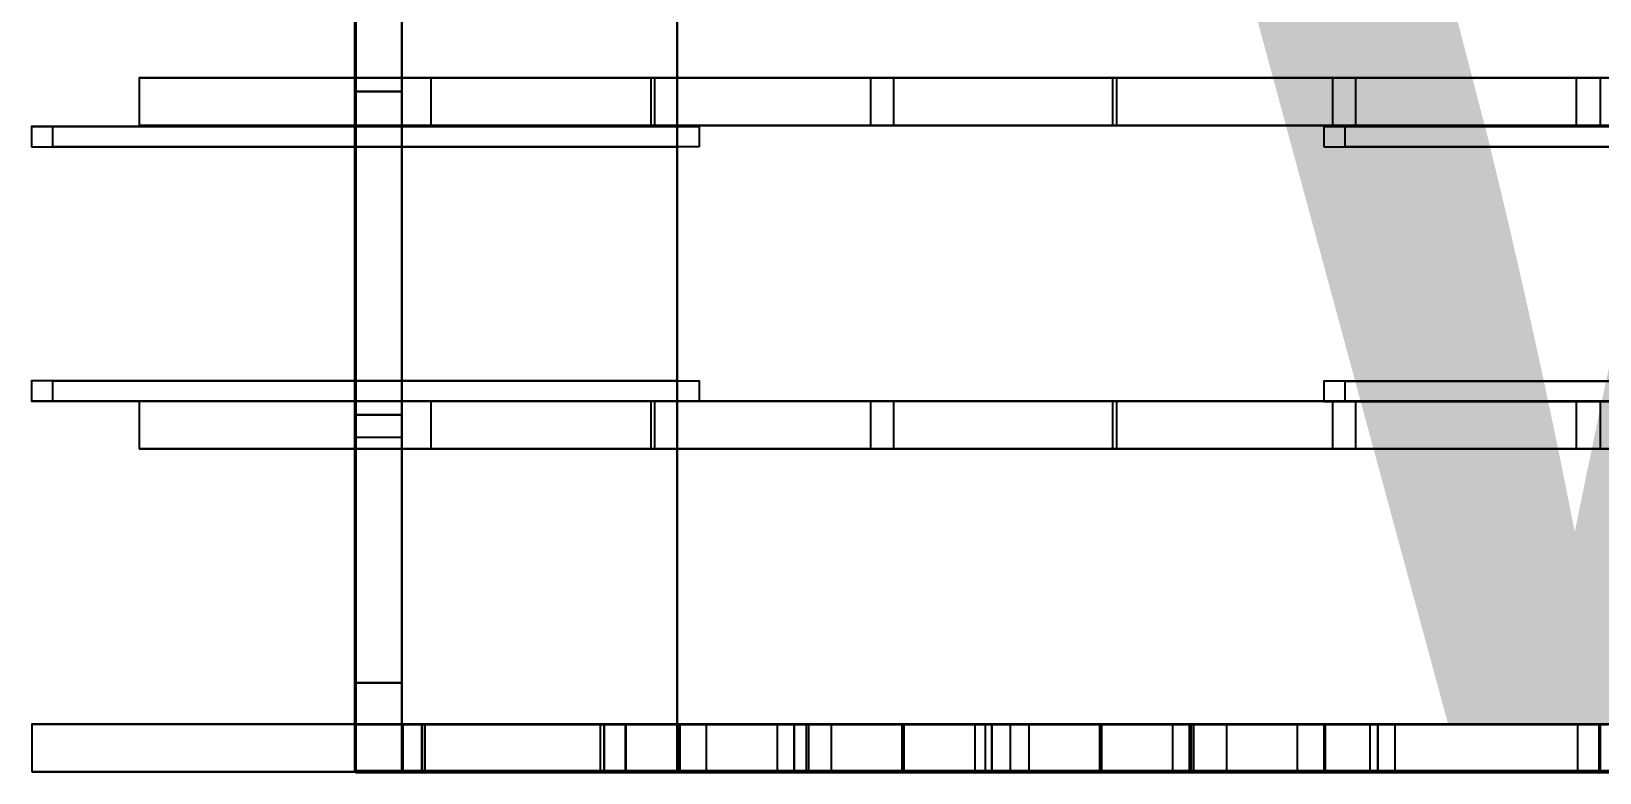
# Model space of a CAD drawing. Header units: inches. Extents: x -423 to 87, y -175 to 89.
# Drawn here: x -423.3 to -306.8, y -173.6 to -118.6 of the extents above; entities that cross this region are included whole.
import ezdxf

# ---------------------------------------------------------------- set-up
doc = ezdxf.new("R2010")
doc.units = ezdxf.units.IN
doc.header["$MEASUREMENT"] = 0
for name, color, linetype in [('n2', 9, 'CONTINUOUS'), ('R1', 4, 'CONTINUOUS'), ('RT1', 7, 'CONTINUOUS'), ('W1', 5, 'CONTINUOUS')]:
    doc.layers.add(name, color=color, linetype=linetype)

msp = doc.modelspace()

# ---------------------------------------------------------------- linework, layer by layer
at = {"layer": 'n2'}
for points in [[(-399.22, -29.48, -6), (-231.35, -29.48, -6), (-231.35, -173.48, -6), (-399.22, -173.48, -6)], [(-231.35, -29.48), (-399.22, -29.48), (-399.22, -173.48), (-231.35, -173.48)], [(-399.22, -29.61, -6), (-399.22, -173.48, -6), (-399.22, -173.48), (-399.22, -29.61)], [(-255.22, -29.61, -6), (-255.22, -173.48, -6), (-399.22, -173.48, -6), (-399.22, -29.61, -6)], [(-255.22, -173.48), (-255.22, -29.61), (-399.22, -29.61), (-399.22, -173.48)], [(-231.35, -173.61, -6), (-399.22, -173.61, -6), (-399.22, -29.61, -6), (-231.35, -29.61, -6)], [(-399.22, -173.61), (-231.35, -173.61), (-231.35, -29.61), (-399.22, -29.61)], [(-375.35, -173.48, -6), (-375.35, -29.61, -6), (-231.35, -29.61, -6), (-231.35, -173.48, -6)], [(-375.35, -29.61), (-375.35, -173.48), (-231.35, -173.48), (-231.35, -29.61)], [(-399.22, -173.48, -6), (-231.35, -173.48, -6), (-231.35, -173.48), (-399.22, -173.48)]]:
    msp.add_3dface(points, dxfattribs=at)
at = {"layer": 'R1'}
for points in [[(-373.72, -125.62, 139.76), (-421.72, -125.62, 115.75), (-423.32, -125.62, 118.94), (-375.32, -125.62, 142.94)], [(-423.32, -127.12, 118.94), (-375.32, -127.12, 142.94), (-375.32, -125.62, 142.94), (-423.32, -125.62, 118.94)], [(-373.72, -127.12, 139.76), (-421.72, -127.12, 115.75), (-421.72, -125.62, 115.75), (-373.72, -125.62, 139.76)], [(-277.72, -125.62, 187.88), (-325.72, -125.62, 163.87), (-327.32, -125.62, 167.06), (-279.32, -125.62, 191.06)], [(-327.32, -127.12, 167.06), (-279.32, -127.12, 191.06), (-279.32, -125.62, 191.06), (-327.32, -125.62, 167.06)], [(-277.72, -127.12, 187.87), (-325.72, -127.12, 163.87), (-325.72, -125.62, 163.87), (-277.72, -125.62, 187.88)], [(-375.32, -144.51, 142.94), (-423.32, -144.51, 118.94), (-423.32, -146.01, 118.94), (-375.32, -146.01, 142.94)], [(-421.72, -144.51, 115.75), (-373.72, -144.51, 139.76), (-373.72, -146.01, 139.76), (-421.72, -146.01, 115.75)], [(-279.32, -144.54, 191.06), (-327.32, -144.54, 167.06), (-327.32, -146.04, 167.06), (-279.32, -146.04, 191.06)], [(-325.72, -144.54, 163.87), (-277.72, -144.54, 187.87), (-277.72, -146.04, 187.88), (-325.72, -146.04, 163.87)], [(-421.72, -146.01, 115.75), (-373.72, -146.01, 139.76), (-375.32, -146.01, 142.94), (-423.32, -146.01, 118.94)], [(-325.72, -146.04, 163.87), (-277.72, -146.04, 187.88), (-279.32, -146.04, 191.06), (-327.32, -146.04, 167.06)]]:
    msp.add_3dface(points, dxfattribs=at)
at = {"layer": 'RT1'}
for points in [[(-415.3, -125.55, 122.99), (-287.27, -125.55, 187.02), (-287.27, -122.01, 187.02), (-415.3, -122.01, 122.99)], [(-415.3, -122.01, 122.99), (-287.27, -122.01, 187.02), (-286.62, -122.01, 185.72), (-414.65, -122.01, 121.69)], [(-395.79, -122.01, 120), (-396.44, -122.01, 121.3), (-307.44, -122.01, 165.81), (-306.79, -122.01, 164.51)], [(-395.79, -122.01, 120), (-306.79, -122.01, 164.51), (-306.79, -125.55, 164.51), (-395.79, -125.55, 120)], [(-395.79, -125.55, 120.73), (-395.79, -125.55, 132.75), (-395.79, -122.01, 132.75), (-395.79, -122.01, 120.73)], [(-395.79, -122.01, 120.73), (-395.79, -122.01, 132.75), (-394.33, -122.01, 132.75), (-394.33, -122.01, 120.73)], [(-393.64, -122.01, 133.83), (-377.29, -122.01, 130.54), (-377.58, -122.01, 129.12), (-393.92, -122.01, 132.4)], [(-393.64, -125.55, 133.83), (-377.29, -125.55, 130.54), (-377.29, -122.01, 130.54), (-393.64, -122.01, 133.83)], [(-377.02, -125.55, 130.88), (-360.96, -125.55, 150.21), (-360.96, -122.01, 150.21), (-377.02, -122.01, 130.88)], [(-377.02, -122.01, 130.88), (-360.96, -122.01, 150.21), (-359.84, -122.01, 149.28), (-375.9, -122.01, 129.95)], [(-359.27, -122.01, 151.01), (-342.98, -122.01, 147.7), (-343.27, -122.01, 146.27), (-359.56, -122.01, 149.59)], [(-359.27, -125.55, 151.01), (-342.98, -125.55, 147.7), (-342.98, -122.01, 147.7), (-359.27, -122.01, 151.01)], [(-342.71, -125.55, 148.04), (-326.65, -125.55, 167.37), (-326.65, -122.01, 167.37), (-342.71, -122.01, 148.04)], [(-342.71, -122.01, 148.04), (-326.65, -122.01, 167.37), (-325.53, -122.01, 166.43), (-341.59, -122.01, 147.11)], [(-324.96, -122.01, 168.17), (-308.53, -122.01, 164.93), (-308.81, -122.01, 163.5), (-325.25, -122.01, 166.74)], [(-324.96, -125.55, 168.17), (-308.53, -125.55, 164.93), (-308.53, -122.01, 164.93), (-324.96, -122.01, 168.17)], [(-306.79, -122.01, 164.51), (-308.24, -122.01, 164.51), (-308.24, -122.01, 176.53), (-306.79, -122.01, 176.53)], [(-415.3, -125.55, 122.99), (-414.65, -125.55, 121.69), (-286.62, -125.55, 185.72), (-287.27, -125.55, 187.02)], [(-395.79, -125.55, 120), (-306.79, -125.55, 164.51), (-307.44, -125.55, 165.81), (-396.44, -125.55, 121.3)], [(-395.79, -125.55, 120.73), (-394.33, -125.55, 120.73), (-394.33, -125.55, 132.75), (-395.79, -125.55, 132.75)], [(-393.64, -125.55, 133.83), (-393.92, -125.55, 132.4), (-377.58, -125.55, 129.12), (-377.29, -125.55, 130.54)], [(-377.02, -125.55, 130.88), (-375.9, -125.55, 129.95), (-359.84, -125.55, 149.28), (-360.96, -125.55, 150.21)], [(-359.27, -125.55, 151.01), (-359.56, -125.55, 149.59), (-343.27, -125.55, 146.27), (-342.98, -125.55, 147.7)], [(-342.71, -125.55, 148.04), (-341.59, -125.55, 147.11), (-325.53, -125.55, 166.43), (-326.65, -125.55, 167.37)], [(-324.96, -125.55, 168.17), (-325.25, -125.55, 166.74), (-308.81, -125.55, 163.5), (-308.53, -125.55, 164.93)], [(-306.79, -125.55, 164.51), (-306.79, -125.55, 176.53), (-308.24, -125.55, 176.53), (-308.24, -125.55, 164.51)], [(-415.3, -149.55, 122.99), (-287.27, -149.55, 187.02), (-287.27, -146.01, 187.02), (-415.3, -146.01, 122.99)], [(-415.3, -146.01, 122.99), (-287.27, -146.01, 187.02), (-286.62, -146.01, 185.72), (-414.65, -146.01, 121.69)], [(-395.79, -146.01, 120), (-396.44, -146.01, 121.3), (-307.44, -146.01, 165.81), (-306.79, -146.01, 164.51)], [(-395.79, -146.01, 120), (-306.79, -146.01, 164.51), (-306.79, -149.55, 164.51), (-395.79, -149.55, 120)], [(-395.79, -149.55, 120.73), (-395.79, -149.55, 132.75), (-395.79, -146.01, 132.75), (-395.79, -146.01, 120.73)], [(-395.79, -146.01, 120.73), (-395.79, -146.01, 132.75), (-394.33, -146.01, 132.75), (-394.33, -146.01, 120.73)], [(-393.64, -146.01, 133.83), (-377.29, -146.01, 130.54), (-377.58, -146.01, 129.12), (-393.92, -146.01, 132.4)], [(-393.64, -149.55, 133.83), (-377.29, -149.55, 130.54), (-377.29, -146.01, 130.54), (-393.64, -146.01, 133.83)], [(-377.02, -149.55, 130.88), (-360.96, -149.55, 150.21), (-360.96, -146.01, 150.21), (-377.02, -146.01, 130.88)], [(-377.02, -146.01, 130.88), (-360.96, -146.01, 150.21), (-359.84, -146.01, 149.28), (-375.9, -146.01, 129.95)], [(-359.27, -146.01, 151.01), (-342.98, -146.01, 147.7), (-343.27, -146.01, 146.27), (-359.56, -146.01, 149.59)], [(-359.27, -149.55, 151.01), (-342.98, -149.55, 147.7), (-342.98, -146.01, 147.7), (-359.27, -146.01, 151.01)], [(-342.71, -149.55, 148.04), (-326.65, -149.55, 167.37), (-326.65, -146.01, 167.37), (-342.71, -146.01, 148.04)], [(-342.71, -146.01, 148.04), (-326.65, -146.01, 167.37), (-325.53, -146.01, 166.43), (-341.59, -146.01, 147.11)], [(-324.96, -146.01, 168.17), (-308.53, -146.01, 164.93), (-308.81, -146.01, 163.5), (-325.25, -146.01, 166.74)], [(-324.96, -149.55, 168.17), (-308.53, -149.55, 164.93), (-308.53, -146.01, 164.93), (-324.96, -146.01, 168.17)], [(-306.79, -146.01, 164.51), (-308.24, -146.01, 164.51), (-308.24, -146.01, 176.53), (-306.79, -146.01, 176.53)], [(-415.3, -149.55, 122.99), (-414.65, -149.55, 121.69), (-286.62, -149.55, 185.72), (-287.27, -149.55, 187.02)], [(-395.79, -149.55, 120), (-306.79, -149.55, 164.51), (-307.44, -149.55, 165.81), (-396.44, -149.55, 121.3)], [(-395.79, -149.55, 120.73), (-394.33, -149.55, 120.73), (-394.33, -149.55, 132.75), (-395.79, -149.55, 132.75)], [(-393.64, -149.55, 133.83), (-393.92, -149.55, 132.4), (-377.58, -149.55, 129.12), (-377.29, -149.55, 130.54)], [(-377.02, -149.55, 130.88), (-375.9, -149.55, 129.95), (-359.84, -149.55, 149.28), (-360.96, -149.55, 150.21)], [(-359.27, -149.55, 151.01), (-359.56, -149.55, 149.59), (-343.27, -149.55, 146.27), (-342.98, -149.55, 147.7)], [(-342.71, -149.55, 148.04), (-341.59, -149.55, 147.11), (-325.53, -149.55, 166.43), (-326.65, -149.55, 167.37)], [(-324.96, -149.55, 168.17), (-325.25, -149.55, 166.74), (-308.81, -149.55, 163.5), (-308.53, -149.55, 164.93)], [(-306.79, -149.55, 164.51), (-306.79, -149.55, 176.53), (-308.24, -149.55, 176.53), (-308.24, -149.55, 164.51)], [(-423.29, -173.54, 119), (-279.29, -173.54, 191.02), (-279.29, -170, 191.02), (-423.29, -170, 119)], [(-423.29, -170, 119), (-279.29, -170, 191.02), (-278.63, -170, 189.71), (-422.63, -170, 117.7)], [(-395.79, -170, 120), (-396.44, -170, 121.3), (-307.44, -170, 165.81), (-306.79, -170, 164.51)], [(-395.79, -170, 120), (-306.79, -170, 164.51), (-306.79, -173.54, 164.51), (-395.79, -173.54, 120)], [(-395.79, -173.54, 120.73), (-395.79, -173.54, 132.75), (-395.79, -170, 132.75), (-395.79, -170, 120.73)], [(-395.79, -170, 120.73), (-395.79, -170, 132.75), (-394.33, -170, 132.75), (-394.33, -170, 120.73)], [(-394.28, -173.54, 122.21), (-381.04, -173.54, 140.15), (-381.04, -170, 140.15), (-394.28, -170, 122.21)], [(-394.28, -170, 122.21), (-381.04, -170, 140.15), (-379.87, -170, 139.29), (-393.11, -170, 121.34)], [(-379.21, -170, 141.04), (-365.73, -170, 136.15), (-366.22, -170, 134.78), (-379.7, -170, 139.67)], [(-379.21, -173.54, 141.04), (-365.73, -173.54, 136.15), (-365.73, -170, 136.15), (-379.21, -170, 141.04)], [(-365.58, -173.54, 136.56), (-352.45, -173.54, 154.45), (-352.45, -170, 154.45), (-365.58, -170, 136.56)], [(-365.58, -170, 136.56), (-352.45, -170, 154.45), (-351.28, -170, 153.59), (-364.4, -170, 135.7)], [(-350.62, -170, 155.34), (-337.14, -170, 150.45), (-337.63, -170, 149.08), (-351.11, -170, 153.97)], [(-350.62, -173.54, 155.34), (-337.14, -173.54, 150.45), (-337.14, -170, 150.45), (-350.62, -170, 155.34)], [(-336.99, -173.54, 150.86), (-323.86, -173.54, 168.75), (-323.86, -170, 168.75), (-336.99, -170, 150.86)], [(-336.99, -170, 150.86), (-323.86, -170, 168.75), (-322.69, -170, 167.89), (-335.81, -170, 150)], [(-322.03, -170, 169.64), (-308.45, -170, 164.81), (-308.94, -170, 163.44), (-322.51, -170, 168.27)], [(-322.03, -173.54, 169.64), (-308.45, -173.54, 164.81), (-308.45, -170, 164.81), (-322.03, -170, 169.64)], [(-306.79, -170, 164.51), (-308.24, -170, 164.51), (-308.24, -170, 176.53), (-306.79, -170, 176.53)], [(-423.29, -173.54, 119), (-422.63, -173.54, 117.7), (-278.63, -173.54, 189.71), (-279.29, -173.54, 191.02)], [(-395.79, -173.54, 120), (-306.79, -173.54, 164.51), (-307.44, -173.54, 165.81), (-396.44, -173.54, 121.3)], [(-395.79, -173.54, 120.73), (-394.33, -173.54, 120.73), (-394.33, -173.54, 132.75), (-395.79, -173.54, 132.75)], [(-394.28, -173.54, 122.21), (-393.11, -173.54, 121.34), (-379.87, -173.54, 139.29), (-381.04, -173.54, 140.15)], [(-379.21, -173.54, 141.04), (-379.7, -173.54, 139.67), (-366.22, -173.54, 134.78), (-365.73, -173.54, 136.15)], [(-365.58, -173.54, 136.56), (-364.4, -173.54, 135.7), (-351.28, -173.54, 153.59), (-352.45, -173.54, 154.45)], [(-350.62, -173.54, 155.34), (-351.11, -173.54, 153.97), (-337.63, -173.54, 149.08), (-337.14, -173.54, 150.45)], [(-336.99, -173.54, 150.86), (-335.81, -173.54, 150), (-322.69, -173.54, 167.89), (-323.86, -173.54, 168.75)], [(-322.03, -173.54, 169.64), (-322.51, -173.54, 168.27), (-308.94, -173.54, 163.44), (-308.45, -173.54, 164.81)], [(-306.79, -173.54, 164.51), (-306.79, -173.54, 176.53), (-308.24, -173.54, 176.53), (-308.24, -173.54, 164.51)]]:
    msp.add_3dface(points, dxfattribs=at)
at = {"layer": 'W1'}
for points in [[(-395.79, -57.11), (-395.79, -173.54), (-399.29, -173.54), (-399.29, -57.11)], [(-399.29, -173.54, 1.5), (-399.29, -57.11, 1.5), (-399.29, -57.11), (-399.29, -173.54)], [(-395.79, -173.54, 127.06), (-395.79, -57.11, 127.06), (-399.29, -57.11, 127.06), (-399.29, -173.54, 127.06)], [(-399.29, -57.11, 125.56), (-399.29, -173.54, 125.56), (-399.29, -173.54, 127.06), (-399.29, -57.11, 127.06)], [(-395.79, -57.11, 1.5), (-395.79, -173.54, 1.5), (-395.79, -173.54), (-395.79, -57.11)], [(-395.79, -173.54, 125.56), (-395.79, -57.11, 125.56), (-395.79, -57.11, 127.06), (-395.79, -173.54, 127.06)], [(-395.79, -123.03, 42.35), (-395.79, -99.03, 42.35), (-399.29, -99.03, 42.35), (-399.29, -123.03, 42.35)], [(-399.29, -99.03, 40.85), (-399.29, -123.03, 40.85), (-399.29, -123.03, 42.35), (-399.29, -99.03, 42.35)], [(-395.79, -123.03, 84.71), (-395.79, -99.03, 84.71), (-399.29, -99.03, 84.71), (-399.29, -123.03, 84.71)], [(-399.29, -99.03, 83.21), (-399.29, -123.03, 83.21), (-399.29, -123.03, 84.71), (-399.29, -99.03, 84.71)], [(-395.79, -123.03, 40.85), (-395.79, -99.03, 40.85), (-395.79, -99.03, 42.35), (-395.79, -123.03, 42.35)], [(-395.79, -123.03, 83.21), (-395.79, -99.03, 83.21), (-395.79, -99.03, 84.71), (-395.79, -123.03, 84.71)], [(-395.79, -123.03, 127.06), (-395.79, -123.03), (-399.29, -123.03), (-399.29, -123.03, 127.06)], [(-399.29, -124.53), (-399.29, -124.53, 127.06), (-399.29, -123.03, 127.06), (-399.29, -123.03)], [(-395.79, -147.03, 42.35), (-395.79, -123.03, 42.35), (-399.29, -123.03, 42.35), (-399.29, -147.03, 42.35)], [(-399.29, -123.03, 40.85), (-399.29, -147.03, 40.85), (-399.29, -147.03, 42.35), (-399.29, -123.03, 42.35)], [(-395.79, -147.03, 84.71), (-395.79, -123.03, 84.71), (-399.29, -123.03, 84.71), (-399.29, -147.03, 84.71)], [(-399.29, -123.03, 83.21), (-399.29, -147.03, 83.21), (-399.29, -147.03, 84.71), (-399.29, -123.03, 84.71)], [(-395.79, -124.53, 127.06), (-395.79, -124.53), (-395.79, -123.03), (-395.79, -123.03, 127.06)], [(-395.79, -147.03, 40.85), (-395.79, -123.03, 40.85), (-395.79, -123.03, 42.35), (-395.79, -147.03, 42.35)], [(-395.79, -147.03, 83.21), (-395.79, -123.03, 83.21), (-395.79, -123.03, 84.71), (-395.79, -147.03, 84.71)], [(-395.79, -147.03, 127.06), (-395.79, -147.03), (-399.29, -147.03), (-399.29, -147.03, 127.06)], [(-399.29, -148.53), (-399.29, -148.53, 127.06), (-399.29, -147.03, 127.06), (-399.29, -147.03)], [(-395.79, -170.04, 42.35), (-395.79, -147.03, 42.35), (-399.29, -147.03, 42.35), (-399.29, -170.04, 42.35)], [(-399.29, -147.03, 40.85), (-399.29, -170.04, 40.85), (-399.29, -170.04, 42.35), (-399.29, -147.03, 42.35)], [(-395.79, -170.04, 84.71), (-395.79, -147.03, 84.71), (-399.29, -147.03, 84.71), (-399.29, -170.04, 84.71)], [(-399.29, -147.03, 83.21), (-399.29, -170.04, 83.21), (-399.29, -170.04, 84.71), (-399.29, -147.03, 84.71)], [(-395.79, -147.03, 84.77), (-395.79, -170.04, 84.77), (-399.29, -170.04, 84.77), (-399.29, -147.03, 84.77)], [(-399.29, -170.04, 86.27), (-399.29, -147.03, 86.27), (-399.29, -147.03, 84.77), (-399.29, -170.04, 84.77)], [(-395.79, -166.93, 84.71), (-395.79, -147.03, 42.99), (-399.29, -147.03, 42.99), (-399.29, -166.93, 84.71)], [(-399.29, -148.39, 42.35), (-399.29, -168.28, 84.06), (-399.29, -166.93, 84.71), (-399.29, -147.03, 42.99)], [(-395.79, -148.53, 127.06), (-395.79, -148.53), (-395.79, -147.03), (-395.79, -147.03, 127.06)], [(-395.79, -170.04, 40.85), (-395.79, -147.03, 40.85), (-395.79, -147.03, 42.35), (-395.79, -170.04, 42.35)], [(-395.79, -170.04, 83.21), (-395.79, -147.03, 83.21), (-395.79, -147.03, 84.71), (-395.79, -170.04, 84.71)], [(-395.79, -147.03, 86.27), (-395.79, -170.04, 86.27), (-395.79, -170.04, 84.77), (-395.79, -147.03, 84.77)], [(-395.79, -168.28, 84.06), (-395.79, -148.39, 42.35), (-395.79, -147.03, 42.99), (-395.79, -166.93, 84.71)], [(-395.79, -148.69, 42.35), (-395.79, -166.93), (-399.29, -166.93), (-399.29, -148.69, 42.35)], [(-399.29, -168.3, 0.59), (-399.29, -150.07, 42.95), (-399.29, -148.69, 42.35), (-399.29, -166.93)], [(-395.79, -148.69, 127.06), (-395.79, -166.93, 84.77), (-399.29, -166.93, 84.77), (-399.29, -148.69, 127.06)], [(-399.29, -168.3, 85.36), (-399.29, -150.07, 127.66), (-399.29, -148.69, 127.06), (-399.29, -166.93, 84.77)], [(-395.79, -150.07, 42.95), (-395.79, -168.3, 0.59), (-395.79, -166.93), (-395.79, -148.69, 42.35)], [(-395.79, -150.07, 127.66), (-395.79, -168.3, 85.36), (-395.79, -166.93, 84.77), (-395.79, -148.69, 127.06)], [(-399.29, -168.54, 127.06), (-399.29, -168.54), (-399.29, -170.04), (-399.29, -170.04, 127.06)], [(-395.79, -168.54), (-395.79, -168.54, 127.06), (-395.79, -170.04, 127.06), (-395.79, -170.04)], [(-395.79, -170.04), (-395.79, -170.04, 127.06), (-399.29, -170.04, 127.06), (-399.29, -170.04)], [(-395.79, -173.54, 42.35), (-395.79, -170.04, 42.35), (-399.29, -170.04, 42.35), (-399.29, -173.54, 42.35)], [(-399.29, -170.04, 40.85), (-399.29, -173.54, 40.85), (-399.29, -173.54, 42.35), (-399.29, -170.04, 42.35)], [(-395.79, -173.54, 84.71), (-395.79, -170.04, 84.71), (-399.29, -170.04, 84.71), (-399.29, -173.54, 84.71)], [(-399.29, -170.04, 83.21), (-399.29, -173.54, 83.21), (-399.29, -173.54, 84.71), (-399.29, -170.04, 84.71)], [(-395.79, -173.54, 40.85), (-395.79, -170.04, 40.85), (-395.79, -170.04, 42.35), (-395.79, -173.54, 42.35)], [(-395.79, -173.54, 83.21), (-395.79, -170.04, 83.21), (-395.79, -170.04, 84.71), (-395.79, -173.54, 84.71)], [(-395.72, -170.04), (-306.85, -170.04), (-306.85, -173.54), (-395.72, -173.54)], [(-395.72, -170.04, 1.5), (-306.85, -170.04, 1.5), (-306.85, -170.04), (-395.72, -170.04)], [(-306.85, -170.04, 164.48), (-395.72, -170.04, 120.03), (-395.72, -173.54, 120.03), (-306.85, -173.54, 164.48)], [(-306.18, -170.04, 163.14), (-395.05, -170.04, 118.69), (-395.72, -170.04, 120.03), (-306.85, -170.04, 164.48)], [(-395.72, -170.04, 120.03), (-395.72, -170.04), (-395.72, -173.54), (-395.72, -173.54, 120.03)], [(-394.22, -170.04, 120.03), (-394.22, -170.04), (-395.72, -170.04), (-395.72, -170.04, 120.03)], [(-379.16, -170.04, 41.12), (-395.72, -170.04, 41.12), (-395.72, -173.54, 41.12), (-379.16, -173.54, 41.12)], [(-379.16, -170.04, 39.62), (-395.72, -170.04, 39.62), (-395.72, -170.04, 41.12), (-379.16, -170.04, 41.12)], [(-379.16, -170.04, 82.24), (-395.72, -170.04, 82.24), (-395.72, -173.54, 82.24), (-379.16, -173.54, 82.24)], [(-379.16, -170.04, 80.74), (-395.72, -170.04, 80.74), (-395.72, -170.04, 82.24), (-379.16, -170.04, 82.24)], [(-395.72, -170.04, 82.3), (-379.16, -170.04, 82.3), (-379.16, -173.54, 82.3), (-395.72, -173.54, 82.3)], [(-395.72, -170.04, 83.8), (-379.16, -170.04, 83.8), (-379.16, -170.04, 82.3), (-395.72, -170.04, 82.3)], [(-380.78, -170.04, 82.24), (-395.72, -170.04, 41.63), (-395.72, -173.54, 41.63), (-380.78, -173.54, 82.24)], [(-379.37, -170.04, 81.72), (-394.32, -170.04, 41.11), (-395.72, -170.04, 41.63), (-380.78, -170.04, 82.24)], [(-394.31, -170.04, 120.74), (-380.78, -170.04, 82.3), (-380.78, -173.54, 82.3), (-394.31, -173.54, 120.74)], [(-392.9, -170.04, 121.23), (-379.36, -170.04, 82.8), (-380.78, -170.04, 82.3), (-394.31, -170.04, 120.74)], [(-394.07, -170.04, 41.12), (-380.78, -170.04), (-380.78, -173.54), (-394.07, -173.54, 41.12)], [(-392.64, -170.04, 41.58), (-379.35, -170.04, 0.46), (-380.78, -170.04), (-394.07, -170.04, 41.12)], [(-379.16, -170.04, 128.31), (-379.16, -170.04), (-379.16, -173.54), (-379.16, -173.54, 128.31)], [(-377.66, -170.04, 128.31), (-377.66, -170.04), (-379.16, -170.04), (-379.16, -170.04, 128.31)], [(-375.22, -170.04, 41.12), (-379.16, -170.04, 41.12), (-379.16, -173.54, 41.12), (-375.22, -173.54, 41.12)], [(-375.22, -170.04, 39.62), (-379.16, -170.04, 39.62), (-379.16, -170.04, 41.12), (-375.22, -170.04, 41.12)], [(-375.22, -170.04, 82.24), (-379.16, -170.04, 82.24), (-379.16, -173.54, 82.24), (-375.22, -173.54, 82.24)], [(-375.22, -170.04, 80.74), (-379.16, -170.04, 80.74), (-379.16, -170.04, 82.24), (-375.22, -170.04, 82.24)], [(-375.22, -170.04, 123.36), (-379.16, -170.04, 123.36), (-379.16, -173.54, 123.36), (-375.22, -173.54, 123.36)], [(-375.22, -170.04, 121.86), (-379.16, -170.04, 121.86), (-379.16, -170.04, 123.36), (-375.22, -170.04, 123.36)], [(-376.72, -170.04), (-376.72, -170.04, 130.28), (-375.22, -170.04, 130.28), (-375.22, -170.04)], [(-375.22, -170.04, 79), (-327.22, -170.04, 79), (-327.22, -173.54, 79), (-375.22, -173.54, 79)], [(-375.22, -170.04, 80.5), (-327.22, -170.04, 80.5), (-327.22, -170.04, 79), (-375.22, -170.04, 79)], [(-375.22, -170.04), (-375.22, -170.04, 130.28), (-375.22, -173.54, 130.28), (-375.22, -173.54)], [(-375.16, -170.04, 130.31), (-375.16, -170.04, 79), (-375.16, -173.54, 79), (-375.16, -173.54, 130.31)], [(-373.66, -170.04, 130.31), (-373.66, -170.04, 79), (-375.16, -170.04, 79), (-375.16, -170.04, 130.31)], [(-327.29, -170.04, 91), (-375.16, -170.04, 91), (-375.16, -173.54, 91), (-327.29, -173.54, 91)], [(-327.29, -170.04, 89.5), (-375.16, -170.04, 89.5), (-375.16, -170.04, 91), (-327.29, -170.04, 91)], [(-366.66, -170.04, 123.36), (-375.16, -170.04, 123.36), (-375.16, -173.54, 123.36), (-366.66, -173.54, 123.36)], [(-366.66, -170.04, 121.86), (-375.16, -170.04, 121.86), (-375.16, -170.04, 123.36), (-366.66, -170.04, 123.36)], [(-367.9, -170.04, 91), (-373.19, -170.04, 79), (-373.19, -173.54, 79), (-367.9, -173.54, 91)], [(-366.53, -170.04, 90.39), (-371.82, -170.04, 78.39), (-373.19, -170.04, 79), (-367.9, -170.04, 91)], [(-366.66, -170.04, 134.57), (-366.66, -170.04, 91), (-366.66, -173.54, 91), (-366.66, -173.54, 134.57)], [(-365.16, -170.04, 134.57), (-365.16, -170.04, 91), (-366.66, -170.04, 91), (-366.66, -170.04, 134.57)], [(-351.97, -170.04, 123.36), (-366.66, -170.04, 123.36), (-366.66, -173.54, 123.36), (-351.97, -173.54, 123.36)], [(-351.97, -170.04, 121.86), (-366.66, -170.04, 121.86), (-366.66, -170.04, 123.36), (-351.97, -170.04, 123.36)], [(-360, -170.04, 78.39), (-365.29, -170.04, 90.39), (-363.91, -170.04, 91), (-358.62, -170.04, 79)], [(-358.62, -170.04, 79), (-363.91, -170.04, 91), (-363.91, -173.54, 91), (-358.62, -173.54, 79)], [(-353.22, -170.04, 91), (-358.51, -170.04, 79), (-358.51, -173.54, 79), (-353.22, -173.54, 91)], [(-351.84, -170.04, 90.39), (-357.13, -170.04, 78.39), (-358.51, -170.04, 79), (-353.22, -170.04, 91)], [(-351.97, -170.04, 141.91), (-351.97, -170.04, 91), (-351.97, -173.54, 91), (-351.97, -173.54, 141.91)], [(-350.47, -170.04, 141.91), (-350.47, -170.04, 91), (-351.97, -170.04, 91), (-351.97, -170.04, 141.91)], [(-337.29, -170.04, 123.36), (-351.97, -170.04, 123.36), (-351.97, -173.54, 123.36), (-337.29, -173.54, 123.36)], [(-337.29, -170.04, 121.86), (-351.97, -170.04, 121.86), (-351.97, -170.04, 123.36), (-337.29, -170.04, 123.36)], [(-345.31, -170.04, 78.39), (-350.6, -170.04, 90.39), (-349.23, -170.04, 91), (-343.94, -170.04, 79)], [(-343.94, -170.04, 79), (-349.23, -170.04, 91), (-349.23, -173.54, 91), (-343.94, -173.54, 79)], [(-338.53, -170.04, 91), (-343.82, -170.04, 79), (-343.82, -173.54, 79), (-338.53, -173.54, 91)], [(-337.16, -170.04, 90.39), (-342.45, -170.04, 78.39), (-343.82, -170.04, 79), (-338.53, -170.04, 91)], [(-337.29, -170.04, 149.25), (-337.29, -170.04, 91), (-337.29, -173.54, 91), (-337.29, -173.54, 149.25)], [(-335.79, -170.04, 149.25), (-335.79, -170.04, 91), (-337.29, -170.04, 91), (-337.29, -170.04, 149.25)], [(-327.29, -170.04, 123.36), (-337.29, -170.04, 123.36), (-337.29, -173.54, 123.36), (-327.29, -173.54, 123.36)], [(-327.29, -170.04, 121.86), (-337.29, -170.04, 121.86), (-337.29, -170.04, 123.36), (-327.29, -170.04, 123.36)], [(-330.63, -170.04, 78.39), (-335.92, -170.04, 90.39), (-334.55, -170.04, 91), (-329.26, -170.04, 79)], [(-329.26, -170.04, 79), (-334.55, -170.04, 91), (-334.55, -173.54, 91), (-329.26, -173.54, 79)], [(-328.79, -170.04, 79), (-328.79, -170.04, 154.26), (-327.29, -170.04, 154.26), (-327.29, -170.04, 79)], [(-327.29, -170.04, 79), (-327.29, -170.04, 154.26), (-327.29, -173.54, 154.26), (-327.29, -173.54, 79)], [(-327.22, -170.04, 154.29), (-327.22, -170.04), (-327.22, -173.54), (-327.22, -173.54, 154.29)], [(-325.72, -170.04, 154.29), (-325.72, -170.04), (-327.22, -170.04), (-327.22, -170.04, 154.29)], [(-323.29, -170.04, 41.12), (-327.22, -170.04, 41.12), (-327.22, -173.54, 41.12), (-323.29, -173.54, 41.12)], [(-323.29, -170.04, 39.62), (-327.22, -170.04, 39.62), (-327.22, -170.04, 41.12), (-323.29, -170.04, 41.12)], [(-323.29, -170.04, 82.24), (-327.22, -170.04, 82.24), (-327.22, -173.54, 82.24), (-323.29, -173.54, 82.24)], [(-323.29, -170.04, 80.74), (-327.22, -170.04, 80.74), (-327.22, -170.04, 82.24), (-323.29, -170.04, 82.24)], [(-323.29, -170.04, 123.36), (-327.22, -170.04, 123.36), (-327.22, -173.54, 123.36), (-323.29, -173.54, 123.36)], [(-323.29, -170.04, 121.86), (-327.22, -170.04, 121.86), (-327.22, -170.04, 123.36), (-323.29, -170.04, 123.36)], [(-324.79, -170.04), (-324.79, -170.04, 156.26), (-323.29, -170.04, 156.26), (-323.29, -170.04)], [(-323.29, -170.04), (-323.29, -170.04, 156.26), (-323.29, -173.54, 156.26), (-323.29, -173.54)], [(-306.85, -170.04, 41.12), (-323.29, -170.04, 41.12), (-323.29, -173.54, 41.12), (-306.85, -173.54, 41.12)], [(-306.85, -170.04, 39.62), (-323.29, -170.04, 39.62), (-323.29, -170.04, 41.12), (-306.85, -170.04, 41.12)], [(-306.85, -170.04, 82.24), (-323.29, -170.04, 82.24), (-323.29, -173.54, 82.24), (-306.85, -173.54, 82.24)], [(-306.85, -170.04, 80.74), (-323.29, -170.04, 80.74), (-323.29, -170.04, 82.24), (-306.85, -170.04, 82.24)], [(-306.85, -170.04, 123.36), (-323.29, -170.04, 123.36), (-323.29, -173.54, 123.36), (-306.85, -173.54, 123.36)], [(-306.85, -170.04, 121.86), (-323.29, -170.04, 121.86), (-323.29, -170.04, 123.36), (-306.85, -170.04, 123.36)], [(-308.35, -170.04), (-308.35, -170.04, 164.48), (-306.85, -170.04, 164.48), (-306.85, -170.04)], [(-306.85, -170.04), (-306.85, -170.04, 164.48), (-306.85, -173.54, 164.48), (-306.85, -173.54)], [(-399.29, -172.04, 127.06), (-399.29, -172.04), (-399.29, -173.54), (-399.29, -173.54, 127.06)], [(-395.79, -172.04), (-395.79, -172.04, 127.06), (-395.79, -173.54, 127.06), (-395.79, -173.54)], [(-395.79, -173.54), (-395.79, -173.54, 127.06), (-399.29, -173.54, 127.06), (-399.29, -173.54)], [(-306.85, -173.54, 1.5), (-395.72, -173.54, 1.5), (-395.72, -173.54), (-306.85, -173.54)], [(-395.05, -173.54, 118.69), (-306.18, -173.54, 163.14), (-306.85, -173.54, 164.48), (-395.72, -173.54, 120.03)], [(-394.22, -173.54), (-394.22, -173.54, 120.03), (-395.72, -173.54, 120.03), (-395.72, -173.54)], [(-395.72, -173.54, 39.62), (-379.16, -173.54, 39.62), (-379.16, -173.54, 41.12), (-395.72, -173.54, 41.12)], [(-395.72, -173.54, 80.74), (-379.16, -173.54, 80.74), (-379.16, -173.54, 82.24), (-395.72, -173.54, 82.24)], [(-379.16, -173.54, 83.8), (-395.72, -173.54, 83.8), (-395.72, -173.54, 82.3), (-379.16, -173.54, 82.3)], [(-394.32, -173.54, 41.11), (-379.37, -173.54, 81.72), (-380.78, -173.54, 82.24), (-395.72, -173.54, 41.63)], [(-379.36, -173.54, 82.8), (-392.9, -173.54, 121.23), (-394.31, -173.54, 120.74), (-380.78, -173.54, 82.3)], [(-379.35, -173.54, 0.46), (-392.64, -173.54, 41.58), (-394.07, -173.54, 41.12), (-380.78, -173.54)], [(-377.66, -173.54), (-377.66, -173.54, 128.31), (-379.16, -173.54, 128.31), (-379.16, -173.54)], [(-379.16, -173.54, 39.62), (-375.22, -173.54, 39.62), (-375.22, -173.54, 41.12), (-379.16, -173.54, 41.12)], [(-379.16, -173.54, 80.74), (-375.22, -173.54, 80.74), (-375.22, -173.54, 82.24), (-379.16, -173.54, 82.24)], [(-379.16, -173.54, 121.86), (-375.22, -173.54, 121.86), (-375.22, -173.54, 123.36), (-379.16, -173.54, 123.36)], [(-376.72, -173.54, 130.28), (-376.72, -173.54), (-375.22, -173.54), (-375.22, -173.54, 130.28)], [(-327.22, -173.54, 80.5), (-375.22, -173.54, 80.5), (-375.22, -173.54, 79), (-327.22, -173.54, 79)], [(-373.66, -173.54, 79), (-373.66, -173.54, 130.31), (-375.16, -173.54, 130.31), (-375.16, -173.54, 79)], [(-375.16, -173.54, 89.5), (-327.29, -173.54, 89.5), (-327.29, -173.54, 91), (-375.16, -173.54, 91)], [(-375.16, -173.54, 121.86), (-366.66, -173.54, 121.86), (-366.66, -173.54, 123.36), (-375.16, -173.54, 123.36)], [(-371.82, -173.54, 78.39), (-366.53, -173.54, 90.39), (-367.9, -173.54, 91), (-373.19, -173.54, 79)], [(-365.16, -173.54, 91), (-365.16, -173.54, 134.57), (-366.66, -173.54, 134.57), (-366.66, -173.54, 91)], [(-366.66, -173.54, 121.86), (-351.97, -173.54, 121.86), (-351.97, -173.54, 123.36), (-366.66, -173.54, 123.36)], [(-365.29, -173.54, 90.39), (-360, -173.54, 78.39), (-358.62, -173.54, 79), (-363.91, -173.54, 91)], [(-357.13, -173.54, 78.39), (-351.84, -173.54, 90.39), (-353.22, -173.54, 91), (-358.51, -173.54, 79)], [(-350.47, -173.54, 91), (-350.47, -173.54, 141.91), (-351.97, -173.54, 141.91), (-351.97, -173.54, 91)], [(-351.97, -173.54, 121.86), (-337.29, -173.54, 121.86), (-337.29, -173.54, 123.36), (-351.97, -173.54, 123.36)], [(-350.6, -173.54, 90.39), (-345.31, -173.54, 78.39), (-343.94, -173.54, 79), (-349.23, -173.54, 91)], [(-342.45, -173.54, 78.39), (-337.16, -173.54, 90.39), (-338.53, -173.54, 91), (-343.82, -173.54, 79)], [(-335.79, -173.54, 91), (-335.79, -173.54, 149.25), (-337.29, -173.54, 149.25), (-337.29, -173.54, 91)], [(-337.29, -173.54, 121.86), (-327.29, -173.54, 121.86), (-327.29, -173.54, 123.36), (-337.29, -173.54, 123.36)], [(-335.92, -173.54, 90.39), (-330.63, -173.54, 78.39), (-329.26, -173.54, 79), (-334.55, -173.54, 91)], [(-328.79, -173.54, 154.26), (-328.79, -173.54, 79), (-327.29, -173.54, 79), (-327.29, -173.54, 154.26)], [(-325.72, -173.54), (-325.72, -173.54, 154.29), (-327.22, -173.54, 154.29), (-327.22, -173.54)], [(-327.22, -173.54, 39.62), (-323.29, -173.54, 39.62), (-323.29, -173.54, 41.12), (-327.22, -173.54, 41.12)], [(-327.22, -173.54, 80.74), (-323.29, -173.54, 80.74), (-323.29, -173.54, 82.24), (-327.22, -173.54, 82.24)], [(-327.22, -173.54, 121.86), (-323.29, -173.54, 121.86), (-323.29, -173.54, 123.36), (-327.22, -173.54, 123.36)], [(-324.79, -173.54, 156.26), (-324.79, -173.54), (-323.29, -173.54), (-323.29, -173.54, 156.26)], [(-323.29, -173.54, 39.62), (-306.85, -173.54, 39.62), (-306.85, -173.54, 41.12), (-323.29, -173.54, 41.12)], [(-323.29, -173.54, 80.74), (-306.85, -173.54, 80.74), (-306.85, -173.54, 82.24), (-323.29, -173.54, 82.24)], [(-323.29, -173.54, 121.86), (-306.85, -173.54, 121.86), (-306.85, -173.54, 123.36), (-323.29, -173.54, 123.36)], [(-308.35, -173.54, 164.48), (-308.35, -173.54), (-306.85, -173.54), (-306.85, -173.54, 164.48)]]:
    msp.add_3dface(points, dxfattribs=at)

# ---------------------------------------------------------------- texts
at = {"layer": 'W1t'}
msp.add_text('W-6', height=120, dxfattribs=at).set_placement((-351.29, -170.04, 168.42))

doc.saveas('drawing.dxf')
